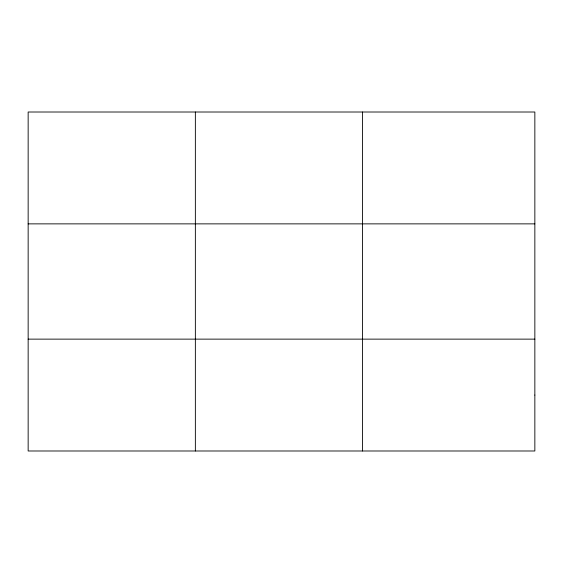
<?xml version="1.0" encoding="UTF-8"?>
<svg xmlns="http://www.w3.org/2000/svg" width="563" height="563" viewBox="0 0 563 563"><rect width="100%" height="100%" fill="white"/><g stroke="black" fill="none" stroke-linecap="round" stroke-linejoin="round"><path stroke-width="0.84" d="M195.361 112.009L195.361 450.991M362.572 112.009L362.572 450.991M28.15 223.87L534.85 223.87M28.15 339.13L534.85 339.13M534.85 395.064L534.85 450.991L28.15 450.991L28.15 112.009L534.85 112.009L534.85 395.064"/></g></svg>
